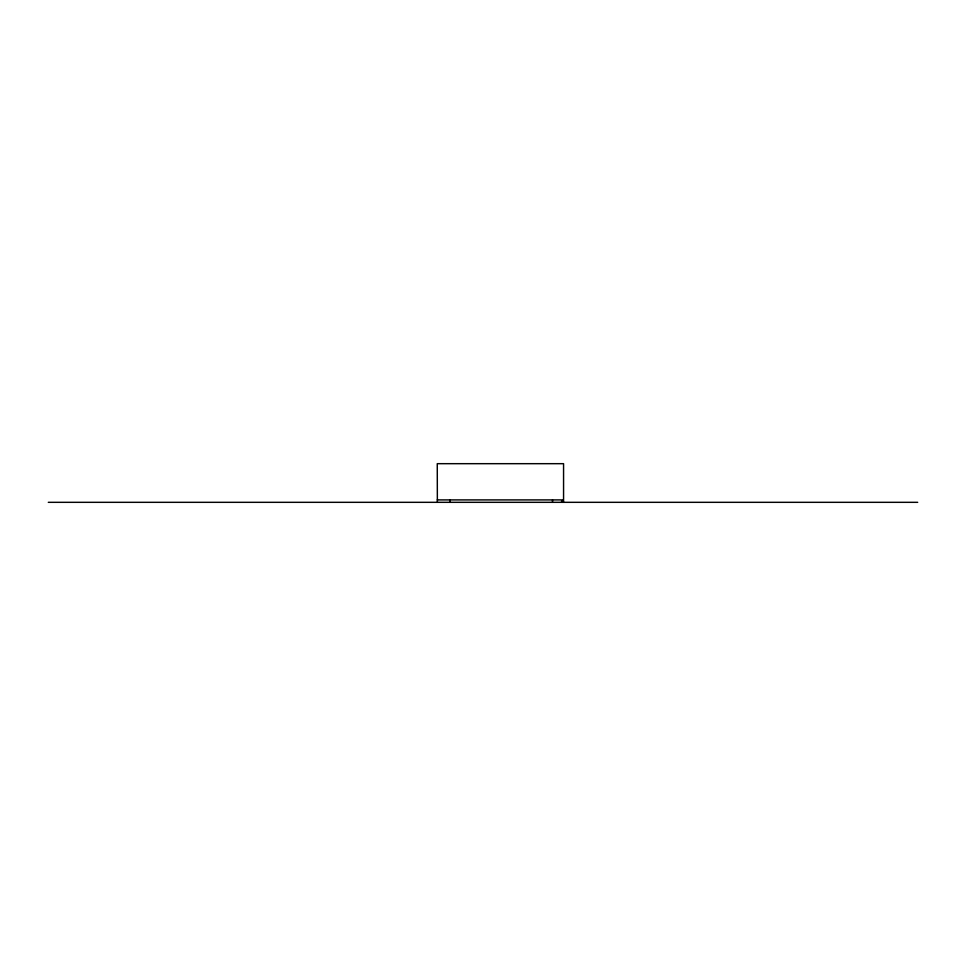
<?xml version="1.0" encoding="UTF-8"?>
<svg xmlns="http://www.w3.org/2000/svg" width="966" height="966" viewBox="0 0 966 966"><rect width="100%" height="100%" fill="white"/><g stroke="black" fill="none" stroke-linecap="round" stroke-linejoin="round"><path stroke-width="1.45" d="M437.26 499.905L561.632 499.905L561.632 502.32M562.707 499.905L563.226 502.32M48.3 502.32L917.7 502.32M563.564 502.32L563.564 463.68L437.26 463.68L437.356 502.32M552.516 499.905L552.516 502.32M450.156 499.905L450.156 502.32"/></g></svg>
